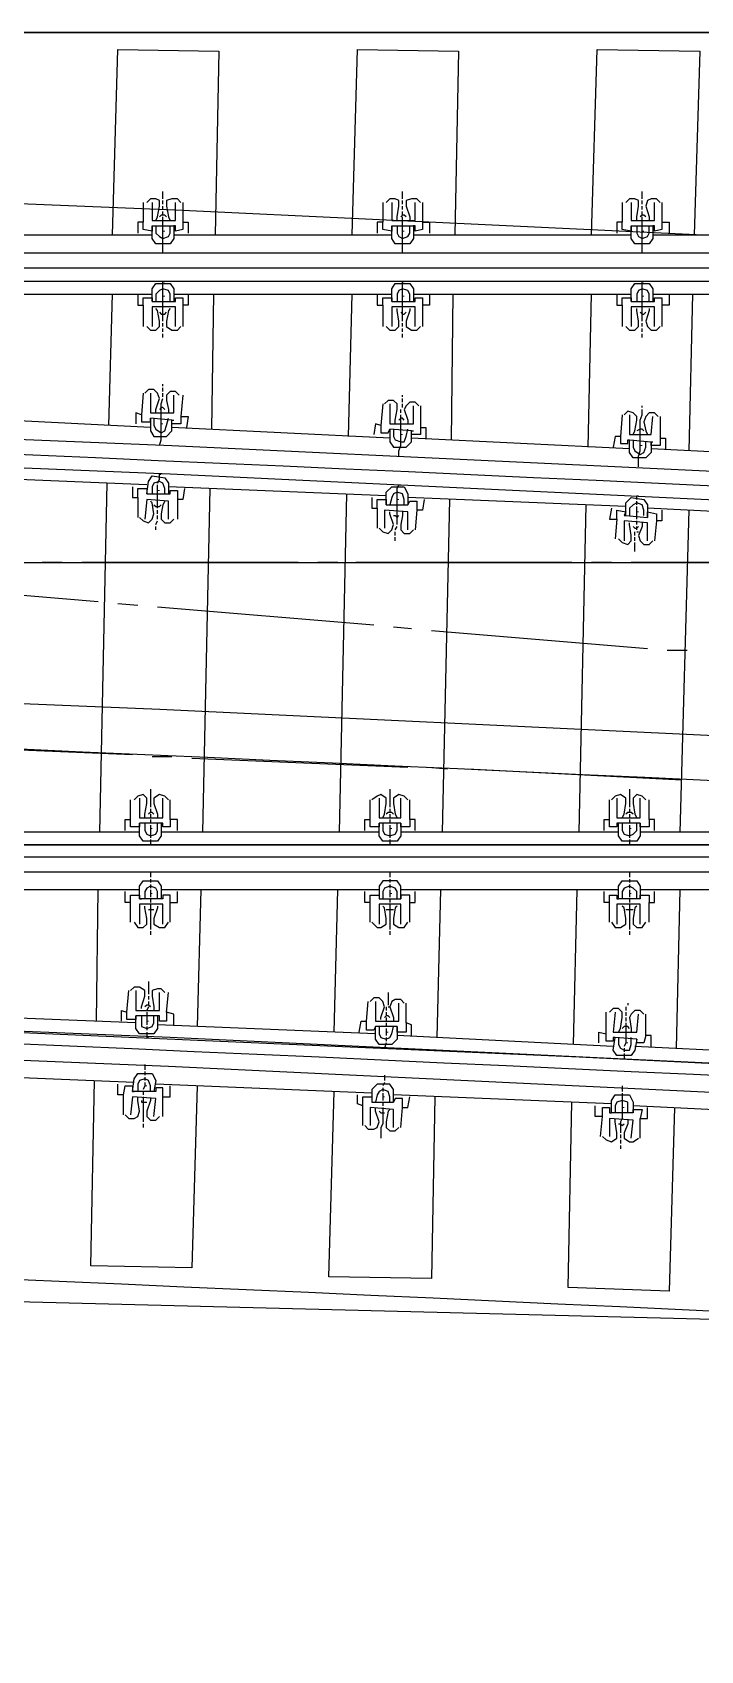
# Model space of a CAD drawing. Header units: millimetres. Extents: x -45 to 90, y -17 to 16.
# Drawn here: x 21.039 to 22.74, y -2.772 to 1.35 of the extents above; entities that cross this region are included whole.
import ezdxf

# ---------------------------------------------------------------- set-up
doc = ezdxf.new("R2010")
doc.units = ezdxf.units.MM
doc.layers.add('PDF_Geometry', color=7, linetype='Continuous')

msp = doc.modelspace()

# ---------------------------------------------------------------- linework, layer by layer
at = {"color": 5}
msp.add_line((0, 1.35), (53.4325, 1.35), dxfattribs=at)
at = {"color": 2}
for p, q in [((0, 0.75), (53.4325, 0.75)), ((0, 0), (53.4325, 0)), ((0, 0), (42.783, 0)), ((0, -0.75), (53.4325, -0.75))]:
    msp.add_line(p, q, dxfattribs=at)
at = {"color": 6}
msp.add_lwpolyline([(-0.0021, -1.3499), (23.64, -1.95), (23.7209, 1.35), (0.0002, 1.3501)], close=True, dxfattribs=at)
at = {"color": 2}
for radius in [500.8082, 500.0582, 499.3082]:
    msp.add_arc((-0.8299, -500.0575), radius, 85.235272, 89.904911, dxfattribs=at)
at = {"color": 5}
msp.add_arc((-0.8299, -500.0575), 498.7082, 85.235272, 89.904911, dxfattribs=at)
at = {"layer": 'PDF_Geometry', "lineweight": 25}
for points in [[(21.2428, 0.8343), (21.2566, 1.3065), (21.5133, 1.3019), (21.5041, 0.8343)], [(21.8525, 0.8343), (21.8662, 1.3065), (22.123, 1.3019), (22.1138, 0.8343)], [(22.4622, 0.8343), (22.4759, 1.3065), (22.7372, 1.3019), (22.7235, 0.8343)], [(32.5654, -0.9971), (32.5096, -0.9928), (29.7237, -0.8144), (26.94, -0.6541), (24.1512, -0.5076), (21.3629, -0.3748), (18.0024, -0.2366), (18.0024, 1.0377), (21.4207, 0.8974), (24.2158, 0.7643), (27.011, 0.6174), (29.8016, 0.4522), (32.5756, 0.2745), (32.616, 0.2745)], [(21.3207, 0.9168), (21.3207, 0.8664), (21.307, 0.8664), (21.307, 0.8389)], [(21.3528, 0.871), (21.3574, 0.8802), (21.362, 0.9077), (21.362, 0.9214), (21.3528, 0.926), (21.3391, 0.926), (21.3299, 0.9168)], [(21.3437, 0.9168), (21.3437, 0.871), (21.4033, 0.871), (21.4033, 0.9168)], [(21.3712, 0.926), (21.3712, 0.9352), (21.3712, 0.9399), (21.3712, 0.9443)], [(21.3712, 0.9122), (21.3712, 0.9214)], [(21.3712, 0.8985), (21.3712, 0.9077)], [(21.417, 0.9168), (21.4078, 0.926), (21.3941, 0.926), (21.3803, 0.9214), (21.3803, 0.9077), (21.3849, 0.8802), (21.3895, 0.871)], [(21.4216, 0.9168), (21.4216, 0.8664), (21.4353, 0.8664), (21.4353, 0.8389)], [(21.9304, 0.9168), (21.9304, 0.8664), (21.9167, 0.8664), (21.9167, 0.8389)], [(21.9671, 0.871), (21.9671, 0.8802), (21.9717, 0.9077), (21.9717, 0.9214), (21.9625, 0.926), (21.9488, 0.926), (21.9396, 0.9168)], [(21.9533, 0.9168), (21.9533, 0.871), (22.0129, 0.871), (22.0129, 0.9168)], [(21.9809, 0.926), (21.9809, 0.9352), (21.9809, 0.9399), (21.9809, 0.9443)], [(21.9809, 0.9122), (21.9809, 0.9214)], [(21.9809, 0.8985), (21.9809, 0.9077)], [(22.0267, 0.9168), (22.0175, 0.926), (22.0038, 0.926), (21.99, 0.9214), (21.99, 0.9077), (21.9992, 0.8802), (21.9992, 0.871)], [(22.0313, 0.9168), (22.0313, 0.8664), (22.0496, 0.8664), (22.0496, 0.8389)], [(22.5401, 0.9168), (22.5401, 0.8664), (22.5264, 0.8664), (22.5264, 0.8389)], [(22.5768, 0.871), (22.5768, 0.8802), (22.5814, 0.9077), (22.5814, 0.9214), (22.5722, 0.926), (22.5585, 0.926), (22.5493, 0.9168)], [(22.563, 0.9168), (22.563, 0.871), (22.6226, 0.871), (22.6226, 0.9168)], [(22.5905, 0.926), (22.5905, 0.9352), (22.5905, 0.9399), (22.5905, 0.9443)], [(22.5905, 0.9122), (22.5905, 0.9214)], [(22.5905, 0.8985), (22.5905, 0.9077)], [(22.6364, 0.9168), (22.6272, 0.926), (22.6135, 0.926), (22.6043, 0.9214), (22.5997, 0.9077), (22.6089, 0.8802), (22.6089, 0.871)], [(22.641, 0.9168), (22.641, 0.8664), (22.6593, 0.8664), (22.6593, 0.8389)], [(21.4216, 0.8664), (21.4216, 0.8481), (21.4033, 0.8435), (21.4033, 0.8572), (21.3987, 0.8572), (21.3987, 0.8253), (21.3895, 0.8114), (21.3528, 0.8114), (21.3437, 0.8253), (21.3437, 0.8572), (21.3437, 0.8435), (21.3207, 0.8481), (21.3207, 0.8664)], [(21.3803, 0.8802), (21.3757, 0.8847), (21.3666, 0.8847), (21.362, 0.8802)], [(21.3712, 0.8847), (21.3712, 0.8939)], [(21.3712, 0.7885), (21.3712, 0.8022), (21.3712, 0.816), (21.3712, 0.8297), (21.3712, 0.8435), (21.3712, 0.8526), (21.3712, 0.8664), (21.3712, 0.8802)], [(22.0313, 0.8664), (22.0313, 0.8481), (22.0129, 0.8435), (22.0129, 0.8572), (22.0084, 0.8572), (22.0084, 0.8253), (21.9992, 0.8114), (21.9625, 0.8114), (21.9533, 0.8253), (21.9533, 0.8572), (21.9533, 0.8435), (21.9304, 0.8481), (21.9304, 0.8664)], [(21.99, 0.8802), (21.9854, 0.8847), (21.9809, 0.8847), (21.9763, 0.8802)], [(21.9809, 0.8847), (21.9809, 0.8939)], [(21.9809, 0.7885), (21.9809, 0.8022), (21.9809, 0.816), (21.9809, 0.8297), (21.9809, 0.8435), (21.9809, 0.8526), (21.9809, 0.8664), (21.9809, 0.8802)], [(22.641, 0.8664), (22.641, 0.8481), (22.6226, 0.8435), (22.6226, 0.8572), (22.618, 0.8572), (22.618, 0.8253), (22.6089, 0.8114), (22.5722, 0.8114), (22.563, 0.8253), (22.563, 0.8572), (22.563, 0.8435), (22.5401, 0.8481), (22.5401, 0.8664)], [(22.5997, 0.8802), (22.5951, 0.8847), (22.5905, 0.8847), (22.586, 0.8802)], [(22.5905, 0.8847), (22.5905, 0.8939)], [(22.5905, 0.7885), (22.5905, 0.8022), (22.5905, 0.816), (22.5905, 0.8297), (22.5905, 0.8435), (22.5905, 0.8526), (22.5905, 0.8664), (22.5905, 0.8802)], [(20.789, 0.8343), (21.3437, 0.8343)], [(21.3437, 0.8572), (21.3987, 0.8572)], [(21.3528, 0.8572), (21.3528, 0.8389), (21.362, 0.8297), (21.3712, 0.8253), (21.3849, 0.8297), (21.3895, 0.8389), (21.3895, 0.8572)], [(21.3987, 0.8343), (21.9533, 0.8343)], [(21.9533, 0.8572), (22.0084, 0.8572)], [(21.9671, 0.8572), (21.9671, 0.8389), (21.9717, 0.8297), (21.9809, 0.8253), (21.9946, 0.8297), (21.9992, 0.8389), (21.9992, 0.8572)], [(22.0084, 0.8343), (22.563, 0.8343)], [(22.563, 0.8572), (22.618, 0.8572)], [(22.5768, 0.8572), (22.5768, 0.8389), (22.5814, 0.8297), (22.5905, 0.8253), (22.6043, 0.8297), (22.6089, 0.8389), (22.6089, 0.8572)], [(22.618, 0.8343), (23.1727, 0.8343)], [(32.5931, 0.7151), (18.6069, 0.7151), (18.6069, 0.7885), (32.5931, 0.7885), (32.6527, 0.7885), (32.7123, 0.7885), (40.7849, 0.7885), (41.9722, 0.7885)], [(32.7123, 0.7151), (32.6527, 0.7151), (32.5931, 0.7151), (19.0745, 0.7151), (18.1394, 0.7151), (17.1859, 0.7151), (17.1859, 0.6968), (17.1721, 0.6968), (17.1492, 0.6876), (17.14, 0.6693), (17.1492, 0.6464), (17.1675, 0.6372)], [(21.3207, 0.6555), (21.3207, 0.6739), (21.3437, 0.6739), (21.3437, 0.6647), (21.3437, 0.6968), (21.3528, 0.7107), (21.3895, 0.7107), (21.3987, 0.6968), (21.3987, 0.6647)], [(21.3712, 0.6143), (21.3712, 0.6234), (21.3712, 0.628), (21.3712, 0.6372), (21.3712, 0.6418), (21.3712, 0.6509), (21.3712, 0.6555), (21.3712, 0.6647), (21.3712, 0.6693), (21.3712, 0.6784), (21.3712, 0.6876), (21.3712, 0.6922), (21.3712, 0.7014), (21.3712, 0.706), (21.3712, 0.7151), (21.3757, 0.7151)], [(21.9304, 0.6555), (21.9304, 0.6739), (21.9533, 0.6739), (21.9533, 0.6647), (21.9533, 0.6968), (21.9625, 0.7107), (21.9992, 0.7107), (22.0084, 0.6968), (22.0084, 0.6647)], [(21.9809, 0.6143), (21.9809, 0.6234), (21.9809, 0.628), (21.9809, 0.6372), (21.9809, 0.6418), (21.9809, 0.6509), (21.9809, 0.6555), (21.9809, 0.6647), (21.9809, 0.6693), (21.9809, 0.6784), (21.9809, 0.6876), (21.9809, 0.6922), (21.9809, 0.7014), (21.9809, 0.706), (21.9809, 0.7151), (21.9854, 0.7151)], [(22.5401, 0.6555), (22.5401, 0.6739), (22.563, 0.6739), (22.563, 0.6647), (22.563, 0.6968), (22.5722, 0.7107), (22.6089, 0.7107), (22.618, 0.6968), (22.618, 0.6647)], [(22.5905, 0.6143), (22.5905, 0.6234), (22.5905, 0.628), (22.5905, 0.6372), (22.5905, 0.6418), (22.5905, 0.6509), (22.5905, 0.6555), (22.5905, 0.6647), (22.5905, 0.6693), (22.5905, 0.6784), (22.5905, 0.6876), (22.5905, 0.6922), (22.5905, 0.7014), (22.5905, 0.706), (22.5905, 0.7151), (22.5951, 0.7151)], [(20.789, 0.683), (21.3437, 0.683)], [(21.2336, 0.3484), (21.2428, 0.683)], [(21.307, 0.683), (21.307, 0.6555), (21.3207, 0.6555), (21.3207, 0.6005)], [(21.3437, 0.6647), (21.3987, 0.6647), (21.4033, 0.6647), (21.4033, 0.6739), (21.4216, 0.6739), (21.4216, 0.6555)], [(21.3895, 0.6647), (21.3895, 0.683), (21.3849, 0.6922), (21.3712, 0.6968), (21.362, 0.6922), (21.3528, 0.683), (21.3528, 0.6647)], [(21.3987, 0.683), (21.9533, 0.683)], [(21.4353, 0.683), (21.4353, 0.6555), (21.4216, 0.6555), (21.4216, 0.6005)], [(21.4995, 0.683), (21.4949, 0.3392)], [(21.8433, 0.3209), (21.8525, 0.683)], [(21.9167, 0.683), (21.9167, 0.6555), (21.9304, 0.6555), (21.9304, 0.6005)], [(21.9533, 0.6647), (22.0084, 0.6647), (22.0129, 0.6647), (22.0129, 0.6739), (22.0313, 0.6739), (22.0313, 0.6555)], [(21.9992, 0.6647), (21.9992, 0.683), (21.9946, 0.6922), (21.9809, 0.6968), (21.9717, 0.6922), (21.9671, 0.683), (21.9671, 0.6647)], [(22.0084, 0.683), (22.563, 0.683)], [(22.0496, 0.683), (22.0496, 0.6555), (22.0313, 0.6555), (22.0313, 0.6005)], [(22.1092, 0.683), (22.1046, 0.3117)], [(22.453, 0.2934), (22.4622, 0.683)], [(22.5264, 0.683), (22.5264, 0.6555), (22.5401, 0.6555), (22.5401, 0.6005)], [(22.563, 0.6647), (22.618, 0.6647), (22.6226, 0.6647), (22.6226, 0.6739), (22.641, 0.6739), (22.641, 0.6555)], [(22.6089, 0.6647), (22.6089, 0.683), (22.6043, 0.6922), (22.5905, 0.6968), (22.5814, 0.6922), (22.5768, 0.683), (22.5768, 0.6647)], [(22.618, 0.683), (23.1727, 0.683)], [(22.6593, 0.683), (22.6593, 0.6555), (22.641, 0.6555), (22.641, 0.6005)], [(22.7189, 0.683), (22.7097, 0.2842)], [(21.3299, 0.6005), (21.3391, 0.5914), (21.3528, 0.5914), (21.362, 0.6005), (21.362, 0.6143), (21.3574, 0.6418), (21.3528, 0.6464)], [(21.4033, 0.6005), (21.4033, 0.6509), (21.3437, 0.6509), (21.3437, 0.6005)], [(21.362, 0.6372), (21.3666, 0.6326), (21.3757, 0.6326), (21.3803, 0.6372)], [(21.3895, 0.6464), (21.3849, 0.6418), (21.3803, 0.6143), (21.3803, 0.6005), (21.3941, 0.5914), (21.4078, 0.5914), (21.417, 0.6005)], [(21.9396, 0.6005), (21.9488, 0.5914), (21.9625, 0.5914), (21.9717, 0.6005), (21.9717, 0.6143), (21.9671, 0.6418), (21.9671, 0.6464)], [(22.0129, 0.6005), (22.0129, 0.6509), (21.9533, 0.6509), (21.9533, 0.6005)], [(21.9763, 0.6372), (21.9809, 0.6326), (21.9854, 0.6326), (21.99, 0.6372)], [(21.9992, 0.6464), (21.9992, 0.6418), (21.99, 0.6143), (21.99, 0.6005), (22.0038, 0.5914), (22.0175, 0.5914), (22.0267, 0.6005)], [(22.5493, 0.6005), (22.5585, 0.5914), (22.5722, 0.5914), (22.5814, 0.6005), (22.5814, 0.6143), (22.5768, 0.6418), (22.5768, 0.6464)], [(22.6226, 0.6005), (22.6226, 0.6509), (22.563, 0.6509), (22.563, 0.6005)], [(22.586, 0.6372), (22.5905, 0.6326), (22.5951, 0.6326), (22.5997, 0.6372)], [(22.6089, 0.6464), (22.6089, 0.6418), (22.5997, 0.6143), (22.6043, 0.6005), (22.6135, 0.5914), (22.6272, 0.5914), (22.6364, 0.6005)], [(21.3712, 0.6005), (21.3712, 0.6097)], [(21.3712, 0.5868), (21.3712, 0.5961)], [(21.3712, 0.573), (21.3712, 0.5822)], [(21.9809, 0.6005), (21.9809, 0.6097)], [(21.9809, 0.5868), (21.9809, 0.5961)], [(21.9809, 0.573), (21.9809, 0.5822)], [(22.5905, 0.6005), (22.5905, 0.6097)], [(22.5905, 0.5868), (22.5905, 0.5961)], [(22.5905, 0.573), (22.5905, 0.5822)], [(21.3712, 0.4492), (21.3712, 0.4538)], [(32.6114, -0.3988), (32.5518, -0.3942), (29.7601, -0.2155), (26.973, -0.055), (24.1812, 0.0917), (21.3895, 0.2246), (18.6024, 0.3392), (18.6024, 0.4126), (21.3941, 0.298), (24.1858, 0.165), (26.9775, 0.0183), (29.7647, -0.1467), (32.5564, -0.3255), (32.616, -0.3255)], [(21.3207, 0.4309), (21.3162, 0.3759), (21.3024, 0.3805), (21.3024, 0.353)], [(21.3528, 0.3805), (21.3528, 0.3897), (21.362, 0.4172), (21.3574, 0.4309), (21.3482, 0.4401), (21.3345, 0.4401), (21.3253, 0.4309)], [(21.3391, 0.4309), (21.3391, 0.3805), (21.3987, 0.3805), (21.3987, 0.4263)], [(21.362, 0.298), (21.3666, 0.3117), (21.3666, 0.3255), (21.3666, 0.3392), (21.3666, 0.353), (21.3666, 0.3621), (21.3666, 0.3759), (21.3666, 0.3897), (21.3666, 0.4034), (21.3712, 0.4172)], [(21.3712, 0.4355), (21.3712, 0.4447)], [(21.3712, 0.4217), (21.3712, 0.4309)], [(21.4124, 0.4263), (21.4033, 0.4355), (21.3895, 0.4355), (21.3803, 0.4263), (21.3803, 0.4126), (21.3849, 0.3897), (21.3849, 0.3805)], [(21.4216, 0.4263), (21.417, 0.3713), (21.4353, 0.3713), (21.4308, 0.3438)], [(21.9625, 0.353), (21.9625, 0.3621), (21.9671, 0.3897), (21.9671, 0.4034), (21.9579, 0.4126), (21.9442, 0.4126), (21.935, 0.4034)], [(21.9809, 0.4217), (21.9809, 0.4263)], [(21.9809, 0.408), (21.9809, 0.4172)], [(21.3391, 0.3438), (20.7844, 0.3713)], [(21.3162, 0.3759), (21.3162, 0.3576), (21.3391, 0.3576), (21.3391, 0.3669), (21.3391, 0.3346), (21.3482, 0.3209), (21.3803, 0.3209), (21.3941, 0.3346), (21.3941, 0.3621), (21.3391, 0.3669)], [(21.3757, 0.3897), (21.3712, 0.3942), (21.3666, 0.3942), (21.362, 0.3897)], [(21.417, 0.3713), (21.417, 0.353), (21.3941, 0.353), (21.3941, 0.3621), (21.3987, 0.3621)], [(21.9304, 0.4034), (21.9258, 0.3484), (21.9121, 0.353), (21.9075, 0.3255)], [(21.9488, 0.4034), (21.9488, 0.353), (22.0084, 0.353), (22.0084, 0.3988)], [(21.9717, 0.2705), (21.9717, 0.2842), (21.9763, 0.298), (21.9763, 0.3117), (21.9763, 0.3255), (21.9763, 0.3346), (21.9763, 0.3484), (21.9763, 0.3621), (21.9763, 0.3759)], [(21.9763, 0.3805), (21.9763, 0.3897)], [(21.9809, 0.3942), (21.9809, 0.4034)], [(22.0221, 0.3988), (22.0129, 0.408), (21.9992, 0.408), (21.99, 0.3988), (21.9854, 0.3897), (21.9946, 0.3621), (21.9946, 0.353)], [(22.0267, 0.3988), (22.0267, 0.3438), (22.0404, 0.3438), (22.0404, 0.3163)], [(22.5401, 0.3759), (22.5355, 0.3209), (22.5218, 0.3209), (22.5172, 0.2934)], [(22.5676, 0.3255), (22.5722, 0.3346), (22.5768, 0.3621), (22.5768, 0.3713), (22.5676, 0.3805), (22.5539, 0.3851), (22.5447, 0.3759)], [(22.5585, 0.3759), (22.5585, 0.3255), (22.6135, 0.3255), (22.618, 0.3713)], [(22.5814, 0.243), (22.5814, 0.2567), (22.5814, 0.2705), (22.586, 0.2842), (22.586, 0.298), (22.586, 0.3071), (22.586, 0.3209), (22.586, 0.3346), (22.586, 0.3484), (22.586, 0.3621), (22.5905, 0.3759), (22.5905, 0.3897)], [(22.5905, 0.3942), (22.5905, 0.3988)], [(22.6318, 0.3713), (22.6226, 0.3805), (22.6089, 0.3805), (22.5997, 0.3713), (22.5951, 0.3576), (22.5997, 0.3346), (22.6043, 0.3255)], [(22.6364, 0.3713), (22.6364, 0.3163), (22.6501, 0.3163), (22.6501, 0.2888)], [(21.3482, 0.3669), (21.3482, 0.3484), (21.3528, 0.3392), (21.3666, 0.3301), (21.3757, 0.3346), (21.3803, 0.3484), (21.3849, 0.3669)], [(21.9488, 0.3163), (21.3941, 0.3438)], [(21.9258, 0.3484), (21.9258, 0.3301), (21.9442, 0.3301), (21.9488, 0.3392), (21.9488, 0.3071), (21.9579, 0.2934), (21.99, 0.2934), (22.0038, 0.3071), (22.0038, 0.3346), (21.9488, 0.3392)], [(21.9579, 0.3392), (21.9579, 0.3209), (21.9625, 0.3117), (21.9763, 0.3071), (21.9854, 0.3071), (21.99, 0.3209), (21.9946, 0.3392)], [(21.9854, 0.3621), (21.9809, 0.3669), (21.9763, 0.3669), (21.9717, 0.3621)], [(22.0267, 0.3438), (22.0267, 0.3255), (22.0038, 0.3255), (22.0038, 0.3346), (22.0084, 0.3346)], [(22.5951, 0.3346), (22.5905, 0.3392), (22.586, 0.3392), (22.5768, 0.3346)], [(22.5585, 0.2888), (22.0038, 0.3163)], [(22.5355, 0.3209), (22.5355, 0.3026), (22.5539, 0.3026), (22.5539, 0.3117), (22.5585, 0.3117), (22.6135, 0.3071), (22.6135, 0.2796), (22.5997, 0.2659), (22.5676, 0.2659), (22.5585, 0.2796), (22.5585, 0.3117)], [(22.5676, 0.3117), (22.5676, 0.2934), (22.5722, 0.2842), (22.586, 0.275), (22.5951, 0.2796), (22.5997, 0.2934), (22.5997, 0.3071)], [(22.6364, 0.3163), (22.6364, 0.298), (22.6135, 0.298), (22.6135, 0.3071), (22.618, 0.3071)], [(23.1681, 0.2613), (22.6135, 0.2888)], [(21.3299, 0.1971), (20.7798, 0.22)], [(21.307, 0.165), (21.307, 0.1879), (21.3299, 0.1879), (21.3299, 0.1742), (21.3345, 0.2063), (21.3437, 0.22), (21.3757, 0.2155), (21.3849, 0.2017), (21.3849, 0.1742)], [(21.3757, 0.1742), (21.3757, 0.1879), (21.3712, 0.2017), (21.362, 0.2063), (21.3482, 0.2017), (21.3437, 0.1925), (21.3437, 0.1742)], [(21.3574, 0.2017), (21.362, 0.2109), (21.362, 0.2155), (21.362, 0.2246), (21.3666, 0.2246)], [(21.2107, -0.6876), (21.2291, 0.2017)], [(21.2932, 0.1925), (21.2932, 0.165), (21.307, 0.165), (21.307, 0.1146)], [(21.3299, 0.1742), (21.3849, 0.1742), (21.3895, 0.1742), (21.3895, 0.1834), (21.4078, 0.1834), (21.4078, 0.1604)], [(21.3574, 0.1377), (21.3574, 0.1467), (21.3574, 0.1513), (21.3574, 0.1604), (21.3574, 0.165), (21.3574, 0.1742), (21.3574, 0.1788), (21.3574, 0.1834), (21.3574, 0.1971)], [(21.9396, 0.1696), (21.3849, 0.1925)], [(21.4262, 0.1879), (21.4216, 0.1604), (21.4078, 0.1604), (21.4078, 0.11)], [(21.4904, 0.1879), (21.472, -0.6876)], [(21.8204, -0.6876), (21.8387, 0.1742)], [(21.9029, 0.165), (21.9029, 0.1377), (21.9167, 0.1377), (21.9167, 0.0871)], [(21.9167, 0.1377), (21.9167, 0.1604), (21.9396, 0.1604), (21.9396, 0.1467), (21.9396, 0.1788), (21.9533, 0.1925), (21.9854, 0.1925), (21.9946, 0.1742), (21.9946, 0.1467), (21.9992, 0.1559), (22.0175, 0.1559), (22.0175, 0.1329)], [(21.9854, 0.1467), (21.9854, 0.1604), (21.9809, 0.1742), (21.9671, 0.1788), (21.9579, 0.1742), (21.9533, 0.165), (21.9488, 0.1467)], [(21.9671, 0.0963), (21.9671, 0.1054), (21.9671, 0.11), (21.9671, 0.1192), (21.9671, 0.1238), (21.9671, 0.1329), (21.9671, 0.1377), (21.9671, 0.1467), (21.9671, 0.1513), (21.9671, 0.1604), (21.9671, 0.1696), (21.9671, 0.1742), (21.9671, 0.1834), (21.9671, 0.1879), (21.9717, 0.1971), (21.9763, 0.1971)], [(22.5493, 0.1421), (21.9946, 0.165)], [(22.5264, 0.11), (22.5264, 0.1329), (22.5493, 0.1284), (22.5447, 0.1192), (22.5493, 0.1192), (22.5493, 0.1513), (22.563, 0.165), (22.5951, 0.1604), (22.6043, 0.1467), (22.6043, 0.1146), (22.6043, 0.1284), (22.6272, 0.1238), (22.6272, 0.1054)], [(22.5768, 0.1604), (22.5768, 0.1696), (22.5814, 0.1696)], [(21.3116, 0.1146), (21.3207, 0.1054), (21.3345, 0.1009), (21.3437, 0.11), (21.3482, 0.1238), (21.3437, 0.1513), (21.3391, 0.1559)], [(21.3849, 0.11), (21.3849, 0.1559), (21.3299, 0.1604), (21.3253, 0.11)], [(21.3482, 0.1467), (21.3528, 0.1421), (21.362, 0.1421), (21.3666, 0.1467)], [(21.3574, 0.1238), (21.3574, 0.1329)], [(21.3757, 0.1559), (21.3712, 0.1467), (21.3666, 0.1238), (21.3666, 0.11), (21.3757, 0.1009), (21.3895, 0.1009), (21.3987, 0.11)], [(21.9213, 0.0871), (21.9304, 0.0779), (21.9442, 0.0733), (21.9533, 0.0825), (21.9579, 0.0963), (21.9488, 0.1238), (21.9488, 0.1284)], [(21.9946, 0.0825), (21.9946, 0.1284), (21.935, 0.1329), (21.935, 0.0871)], [(21.9396, 0.1467), (21.9946, 0.1467)], [(21.9809, 0.1284), (21.9809, 0.1192), (21.9763, 0.0963), (21.9763, 0.0825), (21.9854, 0.0733), (21.9992, 0.0733), (22.0084, 0.0825)], [(22.0359, 0.1604), (22.0313, 0.1329), (22.0175, 0.1329), (22.0129, 0.0825)], [(22.1, 0.1604), (22.0817, -0.6876)], [(22.4301, -0.6876), (22.4484, 0.1467)], [(22.5126, 0.1377), (22.508, 0.11), (22.5264, 0.11), (22.5218, 0.0596)], [(22.5951, 0.1192), (22.5951, 0.1329), (22.5905, 0.1467), (22.5768, 0.1513), (22.5676, 0.1467), (22.5585, 0.1377), (22.5585, 0.1192)], [(22.5768, 0.1467), (22.5768, 0.1559)], [(22.5768, 0.11), (22.5768, 0.1192), (22.5768, 0.1238), (22.5768, 0.1284), (22.5768, 0.1421)], [(23.159, 0.11), (22.6043, 0.1377)], [(22.641, 0.1329), (22.641, 0.1054), (22.6272, 0.1054), (22.6226, 0.055)], [(22.7097, 0.1329), (22.6868, -0.6876)], [(21.3528, 0.0963), (21.3574, 0.1054)], [(21.3528, 0.0825), (21.3528, 0.0917)], [(21.3574, 0.11), (21.3574, 0.1192)], [(21.9579, 0.1192), (21.9625, 0.1192), (21.9671, 0.1146), (21.9717, 0.1192)], [(21.9625, 0.0825), (21.9671, 0.0917)], [(22.5309, 0.0596), (22.5401, 0.0504), (22.5539, 0.0458), (22.563, 0.055), (22.563, 0.0688), (22.5585, 0.0963), (22.5585, 0.1009)], [(22.6043, 0.055), (22.6043, 0.1009), (22.5447, 0.1054), (22.5447, 0.055)], [(22.5493, 0.1192), (22.6043, 0.1146)], [(22.5676, 0.0917), (22.5722, 0.0871), (22.5768, 0.0871), (22.5814, 0.0917)], [(22.5768, 0.0963), (22.5768, 0.1054)], [(22.5768, 0.0825), (22.5768, 0.0917)], [(22.5905, 0.1009), (22.5905, 0.0917), (22.5814, 0.0688), (22.586, 0.055), (22.5951, 0.0458), (22.6089, 0.0458), (22.618, 0.055)], [(21.9625, 0.0688), (21.9625, 0.0779)], [(21.9625, 0.055), (21.9625, 0.0642)], [(22.5722, 0.0688), (22.5722, 0.0779)], [(22.5722, 0.055), (22.5722, 0.0642)], [(22.5722, 0.0275), (22.5722, 0.0367), (22.5722, 0.0504)], [(22.5768, 0.0779), (22.5814, 0.0779)], [(21.1145, 0), (21.064, 0)], [(21.715, 0), (21.1649, 0)], [(21.8158, 0), (21.7654, 0)], [(22.4118, 0), (21.8617, 0)], [(22.5126, 0), (22.4622, 0)], [(23.1131, 0), (22.563, 0)], [(21.2061, -0.1009), (20.6606, -0.055)], [(21.307, -0.11), (21.2566, -0.1054)], [(21.9075, -0.1604), (21.3574, -0.1146)], [(22.0038, -0.1696), (21.9579, -0.165)], [(22.6043, -0.22), (22.0542, -0.1742)], [(22.7051, -0.2246), (22.6547, -0.2246)], [(32.671, -0.4034), (32.616, -0.3988), (32.6114, -0.3988), (32.5977, -0.7197), (32.5427, -0.7197), (18.6069, -0.7197), (18.6069, -0.7885), (32.5427, -0.7885), (32.5977, -0.7885)], [(21.2932, -0.4905), (20.7431, -0.4676)], [(21.3941, -0.4951), (21.3437, -0.4951)], [(21.9946, -0.5226), (21.4445, -0.4997)], [(22.0955, -0.5272), (22.045, -0.5226)], [(22.6914, -0.5547), (22.1459, -0.5272)], [(21.2749, -0.683), (21.2749, -0.6555), (21.2886, -0.6555), (21.2886, -0.6051)], [(21.3253, -0.6509), (21.3253, -0.6418), (21.3299, -0.6143), (21.3299, -0.6005), (21.3207, -0.5914), (21.307, -0.5959), (21.2978, -0.6051)], [(21.3116, -0.6005), (21.3116, -0.6509), (21.3712, -0.6509), (21.3712, -0.6005)], [(21.3391, -0.5776), (21.3391, -0.5822), (21.3391, -0.5868), (21.3391, -0.5959), (21.3391, -0.6005), (21.3391, -0.6097), (21.3391, -0.6143), (21.3391, -0.6234)], [(21.3849, -0.6051), (21.3757, -0.5959), (21.362, -0.5914), (21.3482, -0.6005), (21.3482, -0.6143), (21.3574, -0.6418), (21.3574, -0.6509)], [(21.4078, -0.683), (21.4078, -0.6555), (21.3895, -0.6555), (21.3895, -0.6051)], [(21.8846, -0.683), (21.8846, -0.6555), (21.8983, -0.6555), (21.8983, -0.6051)], [(21.9304, -0.6509), (21.935, -0.6418), (21.9396, -0.6143), (21.9396, -0.6005), (21.9258, -0.5914), (21.9167, -0.5959), (21.9029, -0.6051)], [(21.9213, -0.6005), (21.9213, -0.6509), (21.9763, -0.6509), (21.9763, -0.6005)], [(21.9488, -0.5776), (21.9488, -0.5822), (21.9488, -0.5868), (21.9488, -0.5959), (21.9488, -0.6005), (21.9488, -0.6097), (21.9488, -0.6143), (21.9488, -0.6234)], [(21.9946, -0.6051), (21.9854, -0.5959), (21.9717, -0.5914), (21.9579, -0.6005), (21.9579, -0.6143), (21.9625, -0.6418), (21.9671, -0.6509)], [(22.0129, -0.683), (22.0129, -0.6555), (21.9992, -0.6555), (21.9992, -0.6051)], [(22.4943, -0.683), (22.4943, -0.6555), (22.508, -0.6555), (22.508, -0.6051)], [(22.5401, -0.6509), (22.5447, -0.6418), (22.5493, -0.6143), (22.5493, -0.6005), (22.5355, -0.5914), (22.5218, -0.5959), (22.5126, -0.6051)], [(22.5264, -0.6005), (22.5264, -0.6509), (22.586, -0.6509), (22.586, -0.6005)], [(22.5585, -0.5776), (22.5585, -0.5822), (22.5585, -0.5868), (22.5585, -0.5959), (22.5585, -0.6005), (22.5585, -0.6097), (22.5585, -0.6143), (22.5585, -0.6234)], [(22.5997, -0.6051), (22.5905, -0.5959), (22.5768, -0.5914), (22.5676, -0.6005), (22.5676, -0.6143), (22.5722, -0.6418), (22.5768, -0.6509)], [(22.6226, -0.683), (22.6226, -0.6555), (22.6089, -0.6555), (22.6089, -0.6051)], [(21.3895, -0.6555), (21.3895, -0.6739), (21.3712, -0.6739), (21.3712, -0.6645), (21.3666, -0.6645), (21.3666, -0.6968), (21.3574, -0.7105), (21.3207, -0.7105), (21.3116, -0.6968), (21.3116, -0.6645), (21.3116, -0.6739), (21.2886, -0.6739), (21.2886, -0.6555)], [(21.3482, -0.6418), (21.3437, -0.6372), (21.3391, -0.6372), (21.3345, -0.6418)], [(21.3391, -0.628), (21.3391, -0.6372)], [(21.3391, -0.6418), (21.3391, -0.6509)], [(21.3391, -0.6555), (21.3391, -0.6645)], [(21.9992, -0.6555), (21.9992, -0.6739), (21.9763, -0.6739), (21.9763, -0.6645), (21.9763, -0.6968), (21.9671, -0.7105), (21.9304, -0.7105), (21.9213, -0.6968), (21.9213, -0.6645), (21.9213, -0.6739), (21.8983, -0.6739), (21.8983, -0.6555)], [(21.9579, -0.6418), (21.9533, -0.6372), (21.9442, -0.6372), (21.9396, -0.6418)], [(21.9488, -0.628), (21.9488, -0.6372)], [(21.9488, -0.6418), (21.9488, -0.6509)], [(21.9488, -0.6555), (21.9488, -0.6645)], [(22.586, -0.6645), (22.5309, -0.6645), (22.5264, -0.6645), (22.5264, -0.6739), (22.508, -0.6739), (22.508, -0.6555)], [(22.6089, -0.6555), (22.6089, -0.6739), (22.586, -0.6739), (22.586, -0.6645), (22.586, -0.6968), (22.5768, -0.7105), (22.5401, -0.7105), (22.5309, -0.6968), (22.5309, -0.6645)], [(22.5676, -0.6418), (22.563, -0.6372), (22.5539, -0.6372), (22.5493, -0.6418)], [(22.5585, -0.628), (22.5585, -0.6372)], [(22.5585, -0.6418), (22.5585, -0.6509)], [(22.5585, -0.6555), (22.5585, -0.6645)], [(21.3116, -0.6876), (20.7569, -0.6876)], [(21.3666, -0.6645), (21.3116, -0.6645)], [(21.3253, -0.6645), (21.3253, -0.683), (21.3299, -0.6922), (21.3391, -0.6968), (21.3528, -0.6922), (21.3574, -0.683), (21.3574, -0.6645)], [(21.3391, -0.6693), (21.3391, -0.6784), (21.3391, -0.6876), (21.3391, -0.6922), (21.3391, -0.7014)], [(21.9213, -0.6876), (21.3666, -0.6876)], [(21.9763, -0.6645), (21.9213, -0.6645)], [(21.9304, -0.6645), (21.9304, -0.683), (21.935, -0.6922), (21.9488, -0.6968), (21.9625, -0.6922), (21.9671, -0.683), (21.9671, -0.6645)], [(21.9488, -0.6693), (21.9488, -0.6784), (21.9488, -0.6876), (21.9488, -0.6922), (21.9488, -0.7014)], [(22.5309, -0.6876), (21.9763, -0.6876)], [(22.5401, -0.6645), (22.5401, -0.683), (22.5447, -0.6922), (22.5585, -0.6968), (22.5676, -0.6922), (22.5768, -0.683), (22.5768, -0.6645)], [(22.5585, -0.6693), (22.5585, -0.6784), (22.5585, -0.6876), (22.5585, -0.6922), (22.5585, -0.7014)], [(23.1406, -0.6876), (22.586, -0.6876)], [(19.0699, -0.7197), (32.5427, -0.7197), (32.5977, -0.7197), (32.6023, -0.7197)], [(21.3391, -0.706), (21.3391, -0.7197)], [(21.9488, -0.706), (21.9488, -0.7197)], [(22.5585, -0.706), (22.5585, -0.7197)], [(21.3895, -0.8664), (21.3895, -0.8481), (21.3712, -0.8481), (21.3712, -0.8572), (21.3666, -0.8572), (21.3116, -0.8572), (21.3116, -0.8251), (21.3207, -0.8114), (21.3574, -0.8114), (21.3666, -0.8251), (21.3666, -0.8572)], [(21.3391, -0.7885), (21.3391, -0.8022)], [(21.3391, -0.8068), (21.3391, -0.816)], [(21.3391, -0.8206), (21.3391, -0.8297)], [(21.9992, -0.8664), (21.9992, -0.8481), (21.9763, -0.8481), (21.9763, -0.8572), (21.9763, -0.8251), (21.9671, -0.8114), (21.9304, -0.8114), (21.9213, -0.8251), (21.9213, -0.8572), (21.9763, -0.8572)], [(21.9488, -0.7885), (21.9488, -0.8022)], [(21.9488, -0.8068), (21.9488, -0.816)], [(21.9488, -0.8206), (21.9488, -0.8297)], [(22.508, -0.8664), (22.508, -0.8481), (22.5264, -0.8481), (22.5264, -0.8572), (22.5309, -0.8572), (22.5309, -0.8251), (22.5401, -0.8114), (22.5768, -0.8114), (22.586, -0.8251), (22.586, -0.8572), (22.586, -0.8481), (22.6089, -0.8481), (22.6089, -0.8664)], [(22.5585, -0.7885), (22.5585, -0.8022)], [(22.5585, -0.8068), (22.5585, -0.816)], [(22.5585, -0.8206), (22.5585, -0.8297)], [(21.3116, -0.8343), (20.7569, -0.8343)], [(21.2016, -1.169), (21.2061, -0.8343)], [(21.2886, -0.9168), (21.2886, -0.8664), (21.2749, -0.8664), (21.2749, -0.8389)], [(21.2886, -0.8664), (21.2886, -0.8481), (21.3116, -0.8481), (21.3116, -0.8572), (21.3162, -0.8572)], [(21.3574, -0.8572), (21.3574, -0.8389), (21.3528, -0.8297), (21.3391, -0.8251), (21.3299, -0.8297), (21.3253, -0.8389), (21.3253, -0.8572)], [(21.3391, -0.8343), (21.3391, -0.8435), (21.3391, -0.8526)], [(21.3391, -0.8572), (21.3391, -0.8664)], [(21.9213, -0.8343), (21.3666, -0.8343)], [(21.3895, -0.9168), (21.3895, -0.8664), (21.4078, -0.8664), (21.4078, -0.8389)], [(21.4674, -0.8343), (21.4583, -1.1827)], [(21.8067, -1.1965), (21.8158, -0.8343)], [(21.8983, -0.9168), (21.8983, -0.8664), (21.8846, -0.8664), (21.8846, -0.8389)], [(21.8983, -0.8664), (21.8983, -0.8481), (21.9213, -0.8481), (21.9213, -0.8572), (21.9258, -0.8572)], [(21.9671, -0.8572), (21.9671, -0.8389), (21.9625, -0.8297), (21.9488, -0.8251), (21.935, -0.8297), (21.9304, -0.8389), (21.9304, -0.8572)], [(21.9488, -0.8343), (21.9488, -0.8435), (21.9488, -0.8526)], [(21.9488, -0.8572), (21.9488, -0.8664)], [(22.5309, -0.8343), (21.9763, -0.8343)], [(21.9992, -0.9168), (21.9992, -0.8664), (22.0129, -0.8664), (22.0129, -0.8389)], [(22.0771, -0.8343), (22.0679, -1.2102)], [(22.4163, -1.2285), (22.4255, -0.8343)], [(22.508, -0.9168), (22.508, -0.8664), (22.4943, -0.8664), (22.4943, -0.8389)], [(22.586, -0.8572), (22.5309, -0.8572)], [(22.5768, -0.8572), (22.5768, -0.8389), (22.5676, -0.8297), (22.5585, -0.8251), (22.5447, -0.8297), (22.5401, -0.8389), (22.5401, -0.8572)], [(22.5585, -0.8343), (22.5585, -0.8435), (22.5585, -0.8526)], [(22.5585, -0.8572), (22.5585, -0.8664)], [(23.1406, -0.8343), (22.586, -0.8343)], [(22.6089, -0.9168), (22.6089, -0.8664), (22.6226, -0.8664), (22.6226, -0.8389)], [(22.6868, -0.8343), (22.6776, -1.2375)], [(21.2978, -0.9168), (21.307, -0.9306), (21.3207, -0.9306), (21.3299, -0.9214), (21.3299, -0.9077), (21.3253, -0.8802), (21.3253, -0.8756)], [(21.3712, -0.9214), (21.3712, -0.871), (21.3116, -0.871), (21.3116, -0.9214)], [(21.3345, -0.8847), (21.3391, -0.8847), (21.3437, -0.8847), (21.3482, -0.8847)], [(21.3391, -0.871), (21.3391, -0.8802), (21.3391, -0.8847), (21.3391, -0.8937), (21.3391, -0.8985), (21.3391, -0.9077), (21.3391, -0.9122), (21.3391, -0.9214), (21.3391, -0.926), (21.3391, -0.9352)], [(21.3574, -0.8756), (21.3574, -0.8802), (21.3482, -0.9077), (21.3482, -0.9214), (21.362, -0.9306), (21.3757, -0.9306), (21.3849, -0.9168)], [(21.9029, -0.9168), (21.9167, -0.9306), (21.9258, -0.9306), (21.9396, -0.9214), (21.9396, -0.9077), (21.935, -0.8802), (21.9304, -0.8756)], [(21.9763, -0.9214), (21.9763, -0.871), (21.9213, -0.871), (21.9213, -0.9214)], [(21.9396, -0.8847), (21.9442, -0.8847), (21.9533, -0.8847), (21.9579, -0.8847)], [(21.9488, -0.871), (21.9488, -0.8802), (21.9488, -0.8847), (21.9488, -0.8937), (21.9488, -0.8985), (21.9488, -0.9077), (21.9488, -0.9122), (21.9488, -0.9214), (21.9488, -0.926), (21.9488, -0.9352)], [(21.9671, -0.8756), (21.9625, -0.8802), (21.9579, -0.9077), (21.9579, -0.9214), (21.9717, -0.9306), (21.9854, -0.9306), (21.9946, -0.9168)], [(22.5126, -0.9168), (22.5218, -0.9306), (22.5355, -0.9306), (22.5493, -0.9214), (22.5493, -0.9077), (22.5447, -0.8802), (22.5401, -0.8756)], [(22.586, -0.9214), (22.586, -0.871), (22.5264, -0.871), (22.5264, -0.9214)], [(22.5493, -0.8847), (22.5539, -0.8847), (22.563, -0.8847), (22.5676, -0.8847)], [(22.5585, -0.871), (22.5585, -0.8802), (22.5585, -0.8847), (22.5585, -0.8937), (22.5585, -0.8985), (22.5585, -0.9077), (22.5585, -0.9122), (22.5585, -0.9214), (22.5585, -0.926), (22.5585, -0.9352)], [(22.5768, -0.8756), (22.5722, -0.8802), (22.5676, -0.9077), (22.5676, -0.9214), (22.5768, -0.9306), (22.5905, -0.9306), (22.5997, -0.9168)], [(21.3391, -0.9397), (21.3391, -0.9489)], [(21.9488, -0.9397), (21.9488, -0.9489)], [(22.5585, -0.9397), (22.5585, -0.9489)], [(21.3345, -1.0681), (21.3345, -1.0727), (21.3345, -1.0773), (21.3345, -1.0864), (21.3345, -1.091), (21.3345, -1.1002)], [(32.5106, -1.8291), (29.7326, -1.6503), (26.95, -1.4898), (24.1675, -1.3431), (21.3895, -1.2102), (18.6069, -1.0956), (18.6024, -1.169), (21.3849, -1.2836), (24.1675, -1.4165), (26.9455, -1.5632), (29.728, -1.7236), (32.506, -1.9024), (32.561, -1.907)], [(21.2657, -1.169), (21.2657, -1.1414), (21.2795, -1.146), (21.2841, -1.091)], [(21.3162, -1.1369), (21.3162, -1.1323), (21.3253, -1.1048), (21.3253, -1.091), (21.3116, -1.0819), (21.2978, -1.0819), (21.2886, -1.091)], [(21.3024, -1.091), (21.3024, -1.1414), (21.362, -1.1414), (21.362, -1.0956)], [(21.3345, -1.1048), (21.3345, -1.1139)], [(21.3757, -1.0956), (21.3666, -1.0864), (21.3574, -1.0864), (21.3437, -1.091), (21.3437, -1.1048), (21.3482, -1.1323), (21.3482, -1.1414)], [(21.3987, -1.1781), (21.3987, -1.1506), (21.3803, -1.146), (21.3849, -1.0956)], [(21.9258, -1.1644), (21.9258, -1.1598), (21.935, -1.1323), (21.9304, -1.1185), (21.9213, -1.1094), (21.9075, -1.1094), (21.8983, -1.1185)], [(21.9442, -1.0956), (21.9442, -1.1002), (21.9442, -1.1048), (21.9442, -1.1139), (21.9442, -1.1185), (21.9442, -1.1277)], [(32.2676, -1.8016), (32.2676, -1.8153), (32.2126, -2.6496), (32.5106, -2.668), (32.5656, -1.8336), (32.5106, -1.8291), (29.1504, -1.6182), (25.7903, -1.4257), (22.4301, -1.2606), (19.0699, -1.1139)], [(21.3024, -1.1735), (20.7477, -1.1506)], [(21.3803, -1.146), (21.3803, -1.169), (21.362, -1.169), (21.362, -1.1552), (21.3574, -1.1552), (21.3574, -1.1873), (21.3482, -1.201), (21.3116, -1.201), (21.3024, -1.1873), (21.3024, -1.1552), (21.3024, -1.1644), (21.2795, -1.1644), (21.2795, -1.146)], [(21.3391, -1.1323), (21.3345, -1.1277), (21.3299, -1.1277), (21.3253, -1.1323)], [(21.3345, -1.1323), (21.3299, -1.1414)], [(21.3299, -1.146), (21.3299, -1.1598), (21.3299, -1.169), (21.3299, -1.1781)], [(21.3345, -1.1185), (21.3345, -1.1277)], [(21.8708, -1.1965), (21.8754, -1.169), (21.8892, -1.169), (21.8938, -1.1185)], [(21.9121, -1.1185), (21.9121, -1.169), (21.9717, -1.169), (21.9717, -1.1229)], [(21.9396, -1.1323), (21.9396, -1.1414)], [(21.9396, -1.146), (21.9396, -1.1552)], [(21.9442, -1.1323), (21.9488, -1.1323), (21.9579, -1.1598), (21.9579, -1.169)], [(21.9854, -1.1229), (21.9763, -1.1139), (21.9625, -1.1139), (21.9533, -1.1185), (21.9488, -1.1323)], [(22.0038, -1.2056), (22.0038, -1.1781), (21.99, -1.1735), (21.99, -1.1229)], [(22.4805, -1.224), (22.4805, -1.1965), (22.4989, -1.201), (22.4989, -1.146)], [(22.5309, -1.1965), (22.5355, -1.1873), (22.5401, -1.1598), (22.5401, -1.146), (22.5309, -1.1369), (22.5172, -1.1369), (22.508, -1.146)], [(22.5218, -1.146), (22.5172, -1.1965), (22.5768, -1.1965), (22.5814, -1.1506)], [(22.5493, -1.1323), (22.5493, -1.1414)], [(22.5493, -1.146), (22.5493, -1.1552)], [(22.5539, -1.1229), (22.5539, -1.1277)], [(22.5951, -1.1506), (22.586, -1.1414), (22.5722, -1.1414), (22.563, -1.1506), (22.5585, -1.1598), (22.563, -1.1873), (22.563, -1.1965)], [(22.6135, -1.2331), (22.6135, -1.2056), (22.5997, -1.2056), (22.5997, -1.1506)], [(21.3574, -1.1552), (21.3024, -1.1552)], [(21.3162, -1.1552), (21.3162, -1.1735), (21.3162, -1.1827), (21.3299, -1.1873), (21.3437, -1.1827), (21.3482, -1.1735), (21.3482, -1.1552)], [(21.3299, -1.1827), (21.3299, -1.1919)], [(21.9121, -1.201), (21.3574, -1.1781)], [(21.99, -1.1735), (21.99, -1.1965), (21.9671, -1.1965), (21.9671, -1.1827), (21.9671, -1.2148), (21.9533, -1.2285), (21.9213, -1.2285), (21.9121, -1.2148), (21.9121, -1.1827), (21.9075, -1.1919), (21.8892, -1.1919), (21.8892, -1.169)], [(21.9671, -1.1827), (21.9121, -1.1827)], [(21.9213, -1.1827), (21.9213, -1.201), (21.9258, -1.2102), (21.9396, -1.2148), (21.9488, -1.2102), (21.9533, -1.201), (21.9579, -1.1827)], [(21.9488, -1.1598), (21.9442, -1.1552), (21.9396, -1.1552), (21.935, -1.1598)], [(21.9396, -1.1598), (21.9396, -1.169)], [(21.9396, -1.1735), (21.9396, -1.1827)], [(21.9396, -1.1873), (21.9396, -1.1965), (21.9396, -1.2056)], [(22.5585, -1.1873), (22.5539, -1.1827), (22.5447, -1.1827), (22.5401, -1.1873)], [(22.5493, -1.1735), (22.5493, -1.1873), (22.5493, -1.201), (22.5493, -1.2148), (22.5493, -1.224), (22.5447, -1.2331)], [(22.5493, -1.1598), (22.5493, -1.169)], [(21.3299, -1.1965), (21.3299, -1.2102)], [(21.9396, -1.224), (21.935, -1.2375)], [(21.9396, -1.2102), (21.9396, -1.2194)], [(22.5172, -1.2331), (21.9671, -1.2056)], [(22.5768, -1.2148), (22.5218, -1.2102), (22.5172, -1.2102), (22.5172, -1.2194), (22.4989, -1.2194), (22.4989, -1.201)], [(22.5997, -1.2056), (22.5951, -1.224), (22.5768, -1.224), (22.5768, -1.2148), (22.5722, -1.2423), (22.563, -1.256), (22.5264, -1.256), (22.5172, -1.2423), (22.5218, -1.2102)], [(22.5309, -1.2102), (22.5309, -1.2285), (22.5355, -1.2375), (22.5447, -1.2423), (22.5585, -1.2423), (22.563, -1.2285), (22.563, -1.2102)], [(23.1269, -1.2606), (22.5722, -1.2331)], [(22.5447, -1.2375), (22.5447, -1.2469)], [(22.5447, -1.2515), (22.5447, -1.2652)], [(21.2978, -1.3248), (20.7431, -1.3019)], [(21.3712, -1.3615), (21.3712, -1.3386), (21.3528, -1.3386), (21.3528, -1.3477), (21.3482, -1.3477), (21.2932, -1.3477), (21.2978, -1.3156), (21.307, -1.3019), (21.3437, -1.3019), (21.3528, -1.3202), (21.3482, -1.3477)], [(21.3391, -1.3477), (21.3391, -1.334), (21.3345, -1.3202), (21.3253, -1.3156), (21.3116, -1.3202), (21.307, -1.3294), (21.307, -1.3477)], [(21.3253, -1.279), (21.3253, -1.2927)], [(21.3253, -1.2973), (21.3253, -1.3065)], [(21.3253, -1.3111), (21.3253, -1.3202)], [(21.935, -1.3065), (21.935, -1.3202)], [(21.4583, -1.334), (21.4445, -1.797), (21.1878, -1.7924), (21.197, -1.3202)], [(21.2703, -1.4073), (21.2703, -1.3569), (21.2566, -1.3569), (21.2566, -1.3294)], [(21.2703, -1.3569), (21.2749, -1.334), (21.2932, -1.334), (21.2932, -1.3477), (21.2978, -1.3477)], [(21.3253, -1.3248), (21.3253, -1.334), (21.3207, -1.3431)], [(21.3207, -1.3477), (21.3207, -1.3569)], [(21.9029, -1.3521), (21.3528, -1.3294)], [(21.3712, -1.4119), (21.3712, -1.3615), (21.3895, -1.3615), (21.3895, -1.334)], [(22.0634, -1.3615), (22.0542, -1.8245), (21.7929, -1.8199), (21.8067, -1.3477)], [(21.88, -1.4348), (21.88, -1.3844), (21.8662, -1.3798), (21.8662, -1.3569)], [(21.9809, -1.389), (21.9809, -1.3661), (21.9625, -1.3661), (21.9579, -1.3752), (21.9579, -1.3431), (21.9488, -1.3294), (21.9167, -1.3294), (21.9029, -1.3431), (21.9029, -1.3752), (21.9579, -1.3752)], [(21.9488, -1.3752), (21.9488, -1.3615), (21.9442, -1.3477), (21.9304, -1.3431), (21.9213, -1.3477), (21.9167, -1.3569), (21.9121, -1.3752)], [(21.935, -1.3248), (21.9304, -1.334)], [(21.9304, -1.3386), (21.9304, -1.3477)], [(21.9304, -1.3521), (21.9304, -1.3615), (21.9304, -1.3707)], [(22.5126, -1.3798), (21.9579, -1.3569)], [(22.4897, -1.4119), (22.4897, -1.389), (22.508, -1.389), (22.508, -1.4027), (22.5126, -1.4027), (22.5126, -1.3707), (22.5218, -1.3569), (22.5585, -1.3569), (22.5676, -1.3752), (22.5676, -1.4027), (22.5676, -1.3936), (22.5905, -1.3936), (22.586, -1.4165)], [(22.5401, -1.3521), (22.5401, -1.3615), (22.5401, -1.3661), (22.5401, -1.3752), (22.5401, -1.3798), (22.5401, -1.389), (22.5401, -1.3982), (22.5401, -1.4027), (22.5401, -1.4119), (22.5401, -1.4165), (22.5355, -1.4257), (22.5355, -1.4302), (22.5355, -1.4394), (22.5355, -1.444), (22.5355, -1.4532)], [(22.5401, -1.334), (22.5401, -1.3477)], [(21.2749, -1.4073), (21.2841, -1.4165), (21.2978, -1.4165), (21.307, -1.4119), (21.3116, -1.3982), (21.307, -1.3707), (21.307, -1.3615)], [(21.3482, -1.4119), (21.3528, -1.3661), (21.2932, -1.3615), (21.2886, -1.4073)], [(21.3162, -1.3707), (21.3162, -1.3752), (21.3253, -1.3752), (21.3299, -1.3752)], [(21.3207, -1.3615), (21.3207, -1.3707), (21.3207, -1.3752), (21.3207, -1.3844), (21.3207, -1.389), (21.3207, -1.3982), (21.3207, -1.4027), (21.3207, -1.4119), (21.3207, -1.4165), (21.3207, -1.4257)], [(21.3391, -1.3661), (21.3391, -1.3707), (21.3299, -1.3982), (21.3299, -1.4119), (21.3391, -1.4211), (21.3528, -1.4211), (21.362, -1.4119)], [(21.88, -1.3844), (21.88, -1.3615), (21.9029, -1.3615), (21.9029, -1.3752), (21.9075, -1.3752)], [(21.8846, -1.4348), (21.8938, -1.444), (21.9075, -1.444), (21.9167, -1.4394), (21.9213, -1.4257), (21.9121, -1.3982), (21.9121, -1.389)], [(21.9579, -1.4394), (21.9579, -1.3936), (21.8983, -1.389), (21.8983, -1.4348)], [(21.9213, -1.3982), (21.9258, -1.4027), (21.9304, -1.4027), (21.935, -1.4027)], [(21.9304, -1.389), (21.9304, -1.3982), (21.9304, -1.4027), (21.9304, -1.4119), (21.9304, -1.4165), (21.9304, -1.4257), (21.9304, -1.4302), (21.9258, -1.4394), (21.9258, -1.444), (21.9258, -1.4532), (21.9258, -1.4577), (21.9258, -1.4667)], [(21.9304, -1.3752), (21.9304, -1.3844)], [(21.9488, -1.3936), (21.9442, -1.3982), (21.9396, -1.4257), (21.9396, -1.4394), (21.9488, -1.4486), (21.9625, -1.4486), (21.9717, -1.4394)], [(21.9763, -1.4394), (21.9809, -1.389), (21.9946, -1.389), (21.9992, -1.3615)], [(22.6731, -1.389), (22.6593, -1.8566), (22.4026, -1.8474), (22.4118, -1.3752)], [(22.4851, -1.4623), (22.4897, -1.4119), (22.4714, -1.4119), (22.4714, -1.3844)], [(22.5539, -1.4027), (22.5539, -1.389), (22.5539, -1.3752), (22.5401, -1.3707), (22.5264, -1.3752), (22.5218, -1.3844), (22.5218, -1.4027)], [(23.1223, -1.4119), (22.5676, -1.3844)], [(22.586, -1.4667), (22.586, -1.4165), (22.6043, -1.4165), (22.6043, -1.389)], [(21.3207, -1.4302), (21.3207, -1.4394)], [(22.4897, -1.4623), (22.4989, -1.4715), (22.5126, -1.4761), (22.5264, -1.4667), (22.5264, -1.4532), (22.5218, -1.4257), (22.5218, -1.4165)], [(22.563, -1.4667), (22.5676, -1.4211), (22.508, -1.4165), (22.508, -1.4623)], [(22.5676, -1.4027), (22.5126, -1.4027)], [(22.5309, -1.4302), (22.5355, -1.4302), (22.5401, -1.4348), (22.5447, -1.4302)], [(22.5539, -1.4211), (22.5539, -1.4302), (22.5447, -1.4532), (22.5447, -1.4667), (22.5585, -1.4761), (22.5676, -1.4761), (22.5814, -1.4667)], [(22.5355, -1.4577), (22.5355, -1.4667)], [(22.5355, -1.4715), (22.5355, -1.4807)], [(22.5355, -1.4853), (22.5355, -1.4944)]]:
    msp.add_lwpolyline(points, dxfattribs=at)
at = {"layer": 'PDF_Geometry', "lineweight": 9}
for points in [[(21.3712, 0.8435), (21.3757, 0.8435)], [(21.9809, 0.8435), (21.9854, 0.8435)], [(22.5905, 0.8435), (22.5951, 0.8435)], [(21.3712, 0.7151), (21.3757, 0.7151)], [(21.9809, 0.7151), (21.9854, 0.7151)], [(22.5905, 0.7151), (22.5951, 0.7151)], [(21.3712, 0.6784), (21.3757, 0.6784)], [(21.9809, 0.6784), (21.9854, 0.6784)], [(22.5905, 0.6784), (22.5951, 0.6784)], [(21.3666, 0.353), (21.3712, 0.353)], [(21.9763, 0.3255), (21.9809, 0.3255)], [(22.586, 0.298), (22.5905, 0.298)], [(21.362, 0.2246), (21.3666, 0.2246)], [(21.3574, 0.1834), (21.362, 0.1834)], [(21.9717, 0.1971), (21.9763, 0.1971)], [(22.5768, 0.1696), (22.5814, 0.1696)], [(21.9671, 0.1604), (21.9717, 0.1604)], [(22.5768, 0.1284), (22.5814, 0.1284)], [(21.3391, -0.6784), (21.3437, -0.6784)], [(21.9488, -0.6784), (21.9533, -0.6784)], [(22.5585, -0.6784), (22.563, -0.6784)], [(21.3391, -0.7197), (21.3437, -0.7197)], [(21.9488, -0.7197), (21.9533, -0.7197)], [(22.5585, -0.7197), (22.563, -0.7197)], [(21.3391, -0.8435), (21.3437, -0.8435)], [(21.9488, -0.8435), (21.9533, -0.8435)], [(22.5585, -0.8435), (22.563, -0.8435)], [(21.3299, -1.169), (21.3345, -1.169)], [(21.3299, -1.2102), (21.3345, -1.2102)], [(21.9396, -1.1965), (21.9442, -1.1965)], [(22.5493, -1.224), (22.5539, -1.224)], [(21.935, -1.2375), (21.9396, -1.2375)], [(22.5447, -1.2652), (22.5493, -1.2652)], [(21.3253, -1.334), (21.3299, -1.334)], [(21.9304, -1.3615), (21.935, -1.3615)], [(22.5401, -1.389), (22.5447, -1.389)]]:
    msp.add_lwpolyline(points, dxfattribs=at)

doc.saveas('drawing.dxf')
